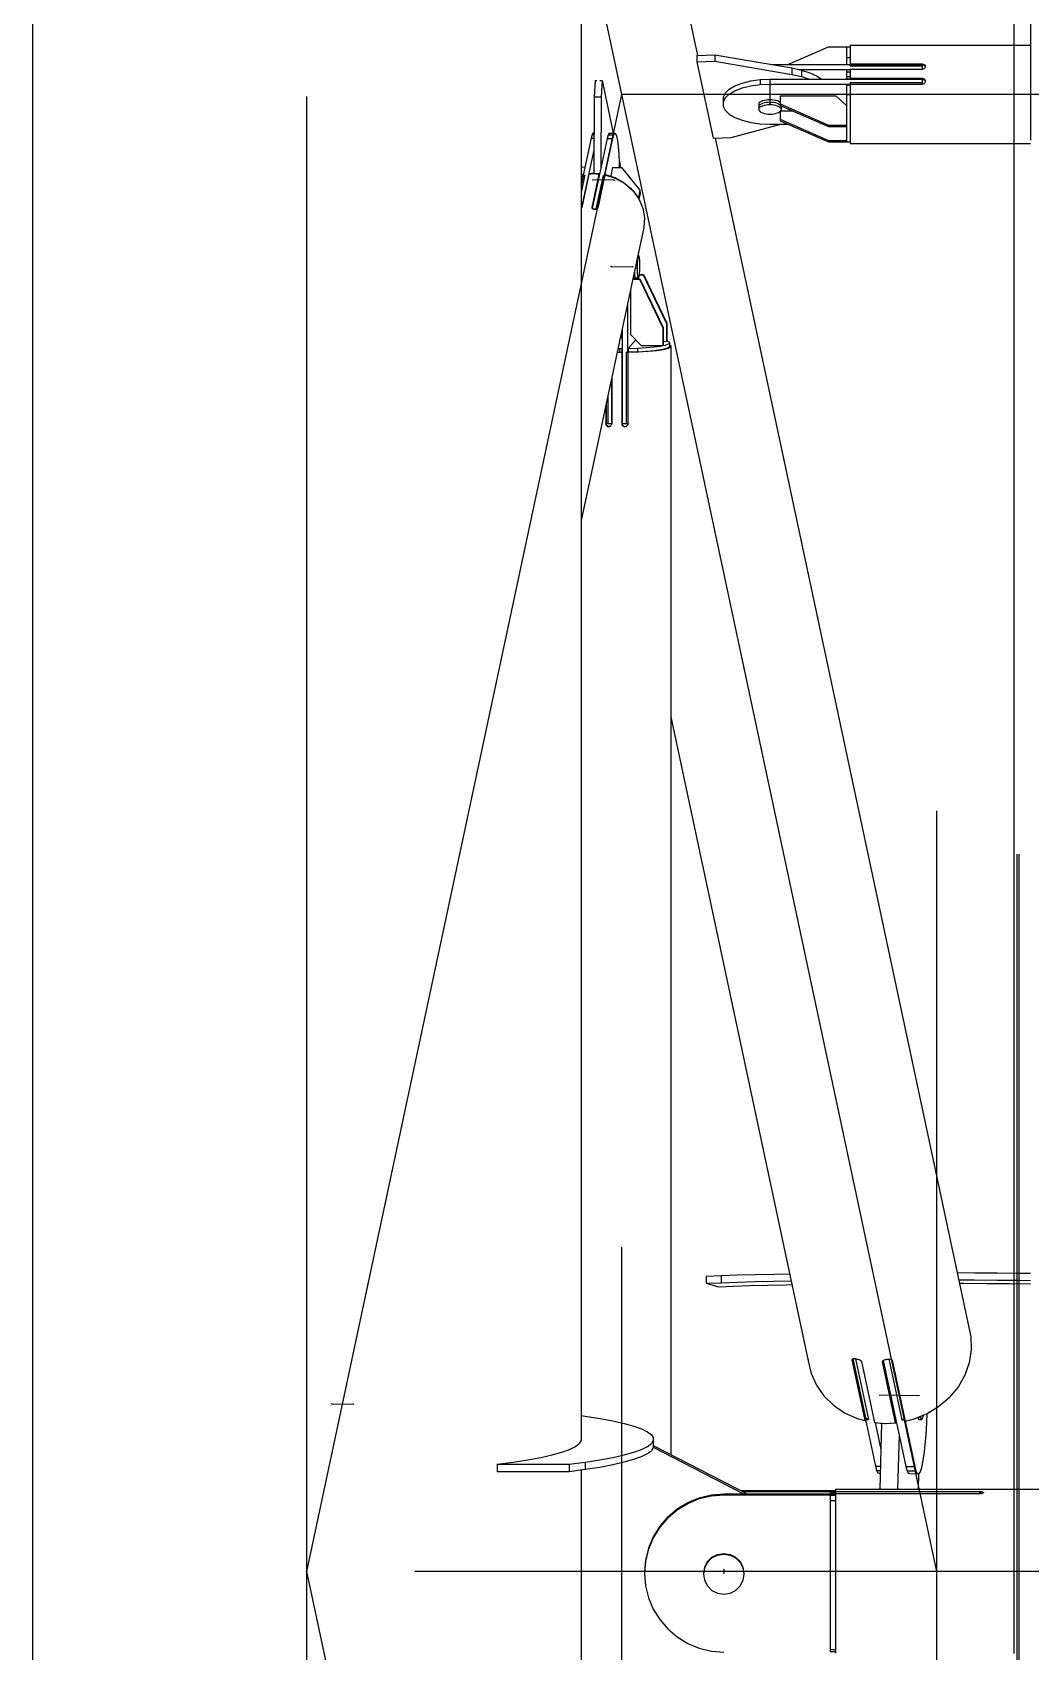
# Model space of a CAD drawing. Header units: millimetres. Extents: x 150209.93 to 150215.05, y 136675.65 to 136679.93.
# Drawn here: x 150213.4932 to 150213.5487, y 136676.9703 to 136677.0602 of the extents above; entities that cross this region are included whole.
import ezdxf

# ---------------------------------------------------------------- set-up
doc = ezdxf.new("R2010")
doc.units = ezdxf.units.MM
doc.header["$LTSCALE"] = 0.25
for name, pattern in [('CENTER', [50.8, 31.75, -6.35, 6.35, -6.35]), ('XKITLINE00', [0]), ('XKITLINE02', [4, 2, -2])]:
    doc.linetypes.add(name, pattern=pattern)

# ---------------------------------------------------------------- blocks, each defined once
blk = doc.blocks.new('çatıı')
at = {"color": 8, "linetype": 'CENTER'}
for p, q in [((23075, 6431.43), (23075, 8100.54)), ((23075, 6720.27), (22900, 7540.27)), ((22900, 5629.8), (22900, 7286.23)), ((22900, 6720.27), (22987.5, 7130.27)), ((22987.5, 6310.27), (22987.5, 7130.27)), ((23342.5, 7130.27), (22987.5, 7130.27)), ((23028.61, 7132.99), (23028.61, 7127.56)), ((22985.4, 7106.42), (22979.43, 7106.5)), ((22984.51, 7082.5), (22990.48, 7082.43)), ((22906.93, 6766.78), (22912.9, 6766.71)), ((23070.04, 6769.03), (23059.11, 6769.17)), ((22900, 5900.27), (23075, 6720.27)), ((22987.5, 6310.27), (22900, 6720.27)), ((23430, 6720.27), (22900, 6720.27)), ((23015.8, 6720.85), (23015.8, 6719.7))]:
    blk.add_line(p, q, dxfattribs=at)
at = {"color": 116, "linetype": 'XKITLINE02', "true_color": 0x136734}
for p, q in [((23097.16, 7919.31), (23097.16, 6234.33)), ((23097.69, 7919.31), (23097.69, 6234.33)), ((23101.01, 7214.84), (23101.01, 7117.52)), ((23096.31, 6743.1), (23096.31, 6697.45))]:
    blk.add_line(p, q, dxfattribs=at)
at = {"color": 8, "linetype": 'XKITLINE00'}
for p, q in [((22976.2, 7292.42), (23008.49, 7141.08)), ((22823.8, 7286.23), (22823.8, 5948.74)), ((22976.2, 7286.23), (22976.2, 6756.52)), ((23033.62, 7138.55), (23044.91, 7143.47)), ((23044.91, 7143.47), (23049.91, 7143.47)), ((23049.91, 7143.49), (23049.91, 7141.99)), ((23049.91, 7143.49), (23050.91, 7143.49)), ((23050.91, 7143.92), (23101.01, 7143.92)), ((23050.91, 7143.92), (23050.91, 7142.51)), ((23050.91, 7142.51), (23050.91, 7138.55)), ((23008.33, 7141.07), (23013.31, 7141.26)), ((23008.33, 7141.07), (23008.33, 7139.26)), ((23008.33, 7139.26), (23013.31, 7139.45)), ((23008.33, 7139.26), (23012.84, 7118.12)), ((23013.31, 7141.26), (23013.31, 7139.45)), ((23013.31, 7141.26), (23034.71, 7137.6)), ((23013.31, 7139.45), (23034.71, 7135.79)), ((23029.13, 7138.55), (23050.91, 7138.55)), ((23049.91, 7141.99), (23049.91, 7138.55)), ((23049.91, 7140.49), (23050.91, 7140.49)), ((23050.91, 7138.72), (23070.91, 7138.72)), ((23050.91, 7138.55), (23050.91, 7138.14)), ((23050.91, 7138.45), (23070.91, 7138.45)), ((23050.91, 7138.44), (23070.91, 7138.44)), ((23050.91, 7138.14), (23070.91, 7138.14)), ((23070.91, 7138.72), (23070.91, 7138.45)), ((23070.91, 7138.72), (23071.18, 7138.67)), ((23070.91, 7138.45), (23071.18, 7138.42)), ((23070.91, 7138.44), (23070.91, 7137.27)), ((23071.18, 7138.67), (23071.41, 7138.59)), ((23071.18, 7138.42), (23071.41, 7138.33)), ((23071.41, 7138.33), (23071.45, 7138.3)), ((23071.43, 7138.57), (23071.6, 7138.43)), ((23071.45, 7138.3), (23071.6, 7138.17)), ((23071.6, 7138.43), (23071.72, 7138.22)), ((23071.6, 7138.17), (23071.72, 7137.97)), ((23071.72, 7137.77), (23071.6, 7137.57)), ((23071.72, 7138.22), (23071.76, 7138)), ((23071.76, 7138), (23071.72, 7137.77)), ((23071.72, 7137.97), (23071.74, 7137.87)), ((22980.04, 7134.12), (22979.76, 7129.59)), ((22980.04, 7134.12), (22980.58, 7134.11)), ((22981.39, 7134.1), (22982.03, 7134.09)), ((22982.03, 7134.09), (22981.75, 7129.56)), ((22982.03, 7134.09), (22985.12, 7119.5)), ((23018.88, 7132.64), (23020.91, 7133.42)), ((23020.91, 7133.42), (23023.28, 7134)), ((23023.28, 7134), (23025.89, 7134.36)), ((23025.89, 7134.36), (23028.61, 7134.48)), ((23025.89, 7134.36), (23025.89, 7133)), ((23028.61, 7134.48), (23028.61, 7133.12)), ((23028.61, 7134.48), (23070.91, 7134.48)), ((23034.71, 7137.6), (23034.71, 7135.79)), ((23034.71, 7137.6), (23037.36, 7137.02)), ((23034.71, 7135.79), (23037.36, 7135.21)), ((23036.56, 7137.19), (23050.91, 7137.19)), ((23037.36, 7137.02), (23037.36, 7135.21)), ((23037.36, 7137.02), (23039.72, 7136.25)), ((23037.36, 7135.21), (23039.59, 7134.48)), ((23039.72, 7136.25), (23041.7, 7135.3)), ((23041.7, 7135.3), (23042.89, 7134.48)), ((23049.91, 7137.14), (23050.91, 7137.14)), ((23049.91, 7137.14), (23049.91, 7135.9)), ((23049.91, 7136.53), (23050.91, 7136.53)), ((23049.91, 7135.9), (23049.91, 7134.48)), ((23049.91, 7135.26), (23050.91, 7135.26)), ((23049.91, 7134.6), (23050.91, 7134.6)), ((23050.91, 7137.27), (23070.91, 7137.27)), ((23050.91, 7137.27), (23050.91, 7134.73)), ((23050.91, 7134.73), (23050.91, 7134.48)), ((23050.91, 7134.73), (23070.91, 7134.73)), ((23050.91, 7134.6), (23050.91, 7134.48)), ((23050.91, 7133.53), (23050.91, 7133.12)), ((23050.91, 7133.53), (23070.91, 7133.53)), ((23070.91, 7137.27), (23071.18, 7137.31)), ((23070.91, 7134.73), (23070.91, 7134.48)), ((23070.91, 7134.73), (23071.18, 7134.69)), ((23070.91, 7134.48), (23070.91, 7133.11)), ((23070.91, 7134.48), (23070.91, 7134.48)), ((23070.93, 7134.48), (23071.18, 7134.44)), ((23071.18, 7137.31), (23071.41, 7137.41)), ((23071.18, 7134.69), (23071.18, 7134.44)), ((23071.18, 7134.69), (23071.41, 7134.58)), ((23071.18, 7134.44), (23071.41, 7134.32)), ((23071.41, 7137.41), (23071.6, 7137.57)), ((23071.41, 7134.58), (23071.6, 7134.4)), ((23071.41, 7134.32), (23071.6, 7134.15)), ((23071.41, 7133.27), (23071.6, 7133.45)), ((23071.6, 7134.4), (23071.72, 7134.17)), ((23071.6, 7134.15), (23071.72, 7133.92)), ((23071.72, 7133.67), (23071.6, 7133.45)), ((23071.72, 7134.17), (23071.76, 7133.92)), ((23071.72, 7133.92), (23071.74, 7133.8)), ((23071.76, 7133.92), (23071.72, 7133.67)), ((22979.76, 7129.59), (22979.71, 7108.36)), ((22979.76, 7129.59), (22981.75, 7129.56)), ((22981.75, 7129.56), (22981.7, 7110.02)), ((23016.15, 7130.63), (23015.58, 7129.5)), ((23015.58, 7129.5), (23015.58, 7126.98)), ((23016.15, 7129.28), (23015.58, 7128.14)), ((23016.15, 7130.63), (23017.27, 7131.7)), ((23016.15, 7129.28), (23017.27, 7130.34)), ((23017.27, 7131.7), (23018.88, 7132.64)), ((23017.27, 7130.34), (23018.88, 7131.28)), ((23018.88, 7131.28), (23020.91, 7132.06)), ((23020.91, 7132.06), (23023.28, 7132.64)), ((23023.28, 7132.64), (23025.89, 7133)), ((23025.89, 7133), (23028.61, 7133.12)), ((23027.06, 7128.7), (23027.55, 7128.79)), ((23027.55, 7128.79), (23028.07, 7128.85)), ((23028.07, 7128.85), (23028.61, 7128.87)), ((23028.61, 7133.12), (23050.91, 7133.12)), ((23028.61, 7128.87), (23028.61, 7128.15)), ((23028.61, 7128.87), (23029.15, 7128.85)), ((23029.15, 7128.85), (23029.67, 7128.79)), ((23029.67, 7128.79), (23030.16, 7128.7)), ((23031.41, 7129.89), (23031.41, 7127.2)), ((23031.41, 7129.89), (23046.91, 7129.89)), ((23046.91, 7129.89), (23049.91, 7127.18)), ((23049.91, 7132.94), (23050.91, 7132.94)), ((23049.91, 7132.94), (23049.91, 7127.53)), ((23049.91, 7130.23), (23050.91, 7130.23)), ((23050.91, 7133.11), (23070.91, 7133.11)), ((23050.91, 7133.11), (23050.91, 7116.63)), ((23070.91, 7133.11), (23071.18, 7133.17)), ((23071.18, 7133.17), (23071.41, 7133.27)), ((23015.58, 7126.98), (23016.15, 7125.84)), ((23016.15, 7125.84), (23017.27, 7124.78)), ((23017.27, 7124.78), (23018.88, 7123.84)), ((23025.56, 7127.79), (23025.51, 7127.56)), ((23025.51, 7127.56), (23025.51, 7126.83)), ((23025.56, 7127.06), (23025.51, 7126.83)), ((23025.56, 7127.06), (23025.51, 7126.83)), ((23025.51, 7126.83), (23025.51, 7126.11)), ((23025.56, 7126.34), (23025.51, 7126.11)), ((23025.51, 7126.11), (23025.56, 7125.88)), ((23025.7, 7128.01), (23025.56, 7127.79)), ((23025.7, 7127.28), (23025.56, 7127.06)), ((23025.7, 7127.28), (23025.56, 7127.06)), ((23025.7, 7126.56), (23025.56, 7126.34)), ((23025.56, 7125.88), (23025.7, 7125.66)), ((23025.7, 7128.01), (23025.93, 7128.22)), ((23025.7, 7127.28), (23025.93, 7127.49)), ((23025.7, 7127.28), (23025.93, 7127.49)), ((23025.7, 7126.56), (23025.93, 7126.77)), ((23025.7, 7125.66), (23025.93, 7125.45)), ((23025.93, 7128.22), (23026.24, 7128.4)), ((23025.93, 7127.49), (23026.24, 7127.68)), ((23025.93, 7127.49), (23026.24, 7127.68)), ((23025.93, 7126.77), (23026.24, 7126.96)), ((23025.93, 7125.45), (23026.24, 7125.26)), ((23026.24, 7128.4), (23026.62, 7128.57)), ((23026.24, 7127.68), (23026.62, 7127.84)), ((23026.24, 7127.68), (23026.62, 7127.84)), ((23026.24, 7126.96), (23026.62, 7127.12)), ((23026.24, 7125.26), (23026.62, 7125.1)), ((23026.62, 7128.57), (23027.06, 7128.7)), ((23026.62, 7127.84), (23027.06, 7127.97)), ((23026.62, 7127.84), (23027.06, 7127.97)), ((23026.62, 7127.12), (23027.06, 7127.25)), ((23026.62, 7125.1), (23027.06, 7124.97)), ((23027.06, 7127.97), (23027.55, 7128.07)), ((23027.06, 7127.97), (23027.55, 7128.07)), ((23027.06, 7127.25), (23027.55, 7127.35)), ((23027.06, 7124.97), (23027.55, 7124.87)), ((23027.55, 7128.07), (23028.07, 7128.13)), ((23027.55, 7128.07), (23028.07, 7128.13)), ((23027.55, 7127.35), (23028.07, 7127.41)), ((23027.55, 7124.87), (23028.07, 7124.81)), ((23028.07, 7128.13), (23028.61, 7128.15)), ((23028.07, 7128.13), (23028.61, 7128.15)), ((23028.07, 7127.41), (23028.61, 7127.43)), ((23028.07, 7124.81), (23028.61, 7124.79)), ((23028.61, 7128.15), (23029.15, 7128.13)), ((23028.61, 7128.15), (23029.15, 7128.13)), ((23028.61, 7128.15), (23028.61, 7127.43)), ((23028.61, 7127.43), (23029.15, 7127.41)), ((23028.61, 7124.79), (23029.15, 7124.81)), ((23029.15, 7128.13), (23029.67, 7128.07)), ((23029.15, 7128.13), (23029.67, 7128.07)), ((23029.15, 7127.41), (23029.67, 7127.35)), ((23029.15, 7124.81), (23029.67, 7124.87)), ((23029.67, 7128.07), (23030.16, 7127.97)), ((23029.67, 7128.07), (23030.16, 7127.97)), ((23029.67, 7127.35), (23030.16, 7127.25)), ((23029.67, 7124.87), (23030.16, 7124.97)), ((23030.16, 7128.7), (23030.61, 7128.57)), ((23030.16, 7127.97), (23030.61, 7127.84)), ((23030.16, 7127.97), (23030.61, 7127.84)), ((23030.16, 7127.25), (23030.61, 7127.12)), ((23030.16, 7124.97), (23030.61, 7125.1)), ((23030.61, 7128.57), (23030.99, 7128.4)), ((23030.61, 7127.84), (23030.99, 7127.68)), ((23030.61, 7127.84), (23030.99, 7127.68)), ((23030.61, 7127.12), (23030.99, 7126.96)), ((23030.61, 7125.1), (23030.99, 7125.26)), ((23030.99, 7128.4), (23031.3, 7128.22)), ((23030.99, 7127.68), (23031.3, 7127.49)), ((23030.99, 7127.68), (23031.3, 7127.49)), ((23030.99, 7126.96), (23031.3, 7126.77)), ((23030.99, 7125.26), (23031.3, 7125.45)), ((23031.3, 7128.22), (23031.41, 7128.11)), ((23031.3, 7127.49), (23031.41, 7127.39)), ((23031.3, 7127.49), (23031.41, 7127.39)), ((23031.3, 7126.77), (23031.53, 7126.56)), ((23031.3, 7125.45), (23031.53, 7125.66)), ((23031.41, 7127.63), (23044.91, 7121.74)), ((23031.41, 7127.2), (23044.91, 7121.32)), ((23031.41, 7125.56), (23031.41, 7122.96)), ((23031.51, 7125.65), (23034.98, 7125.65)), ((23031.53, 7126.56), (23031.67, 7126.34)), ((23031.67, 7125.88), (23031.53, 7125.66)), ((23031.64, 7127.11), (23031.67, 7127.06)), ((23031.64, 7127.11), (23031.67, 7127.06)), ((23031.67, 7127.06), (23031.71, 7126.83)), ((23031.67, 7127.06), (23031.71, 7126.83)), ((23031.67, 7126.34), (23031.71, 7126.11)), ((23031.71, 7126.11), (23031.67, 7125.88)), ((23031.71, 7127.07), (23031.71, 7126.83)), ((23031.71, 7126.83), (23031.71, 7126.11)), ((23049.91, 7127.53), (23049.91, 7121.76)), ((23017.82, 7118.31), (23031.62, 7122)), ((23018.88, 7123.84), (23020.91, 7123.06)), ((23020.91, 7123.06), (23023.28, 7122.48)), ((23023.28, 7122.48), (23025.89, 7122.12)), ((23025.89, 7122.12), (23028.61, 7122)), ((23028.61, 7122), (23033.62, 7122)), ((23031.41, 7123.38), (23044.91, 7117.5)), ((23031.41, 7122.96), (23044.91, 7117.07)), ((23044.91, 7121.74), (23044.91, 7121.32)), ((23044.91, 7121.74), (23049.91, 7121.74)), ((23044.91, 7121.32), (23049.91, 7121.32)), ((23049.91, 7121.76), (23049.91, 7121.74)), ((23049.91, 7121.74), (23049.91, 7121.72)), ((23049.91, 7121.72), (23049.91, 7117.14)), ((22978.94, 7118.11), (22976.74, 7107.81)), ((22979.22, 7119.12), (22978.94, 7118.11)), ((22978.94, 7118.11), (22979.73, 7118.1)), ((22979.51, 7119.57), (22979.22, 7119.12)), ((22979.22, 7119.12), (22979.74, 7119.11)), ((22983.42, 7118.06), (22979.26, 7098.59)), ((22979.51, 7119.57), (22979.74, 7119.57)), ((22984.91, 7118.04), (22982.71, 7107.73)), ((22983.7, 7119.06), (22983.42, 7118.06)), ((22983.42, 7118.06), (22984.91, 7118.04)), ((22983.98, 7119.51), (22983.7, 7119.06)), ((22983.7, 7119.06), (22985.19, 7119.04)), ((22983.98, 7119.51), (22985.48, 7119.49)), ((22985.19, 7119.04), (22984.91, 7118.04)), ((22985.48, 7119.49), (22985.19, 7119.04)), ((22985.48, 7119.49), (22985.76, 7119.38)), ((22985.76, 7119.38), (22986.03, 7118.69)), ((22986.03, 7118.69), (22986.27, 7117.47)), ((22986.27, 7117.47), (22986.47, 7115.77)), ((22986.47, 7115.77), (22986.63, 7113.66)), ((23012.84, 7118.12), (23017.82, 7118.31)), ((23013.39, 7118.14), (23084.41, 6785.35)), ((23044.91, 7117.5), (23044.91, 7117.07)), ((23044.91, 7117.5), (23049.91, 7117.5)), ((23044.91, 7117.07), (23049.91, 7117.07)), ((23049.91, 7117.14), (23049.91, 7117.09)), ((23049.91, 7117.09), (23049.91, 7117.07)), ((23049.91, 7117.06), (23050.91, 7117.06)), ((23050.91, 7116.63), (23101.01, 7116.63)), ((22979.73, 7114.78), (22976.33, 7098.86)), ((22986.63, 7113.66), (22986.73, 7111.23)), ((22986.7, 7112.06), (22987.14, 7109.98)), ((22986.73, 7111.23), (22986.75, 7109.98)), ((22976.2, 7109.9), (22976.46, 7110.11)), ((22976.2, 7107.91), (22976.75, 7108.07)), ((22976.64, 7107.97), (22976.2, 7105.91)), ((22976.2, 7107.84), (22976.64, 7107.97)), ((22977.19, 7107.8), (22976.2, 7103.13)), ((22976.75, 7107.57), (22976.2, 7104.97)), ((22976.66, 7107.41), (22976.2, 7105.24)), ((22978.32, 7108.13), (22976.35, 7098.89)), ((22976.46, 7110.11), (22977.23, 7110.1)), ((22976.64, 7107.97), (22976.66, 7107.41)), ((22976.75, 7108.07), (22976.65, 7107.61)), ((22976.65, 7107.61), (22976.67, 7107.19)), ((22976.74, 7107.81), (22976.75, 7107.57)), ((22976.74, 7107.81), (22977.19, 7107.8)), ((22976.75, 7108.07), (22976.76, 7107.88)), ((22976.75, 7107.57), (22977.19, 7107.8)), ((22978.32, 7108.13), (22979.7, 7108.26)), ((22978.43, 7108.31), (22978.39, 7108.14)), ((22978.43, 7108.31), (22979.12, 7108.36)), ((22979.12, 7108.36), (22979.09, 7108.2)), ((22979.12, 7108.36), (22979.82, 7108.36)), ((22981.1, 7108.1), (22979.13, 7098.85)), ((22981.13, 7107.57), (22979.22, 7098.64)), ((22979.7, 7108.26), (22981.1, 7108.1)), ((22979.82, 7108.36), (22980.52, 7108.34)), ((22982.26, 7107.74), (22980.29, 7098.49)), ((22980.52, 7108.34), (22980.48, 7108.17)), ((22980.52, 7108.34), (22981.21, 7108.28)), ((22982.8, 7107.89), (22980.83, 7098.65)), ((22981.1, 7108.1), (22981.13, 7107.57)), ((22981.21, 7108.28), (22981.11, 7107.82)), ((22981.11, 7107.82), (22981.13, 7107.36)), ((22981.21, 7108.28), (22981.23, 7107.82)), ((22982.26, 7107.74), (22982.71, 7107.73)), ((22982.26, 7107.74), (22982.72, 7107.5)), ((22982.71, 7107.73), (22982.72, 7107.5)), ((22982.8, 7107.89), (22985.64, 7106.98)), ((22982.91, 7108), (22982.89, 7107.87)), ((22982.91, 7108), (22985.5, 7107.16)), ((22984.91, 7110), (22984.39, 7107.52)), ((22984.91, 7110), (22987.4, 7109.97)), ((22985.5, 7107.16), (22985.47, 7107.04)), ((22985.5, 7107.16), (22987.86, 7105.89)), ((22985.64, 7106.98), (22988.28, 7105.51)), ((22987.4, 7109.97), (22992.53, 7103.65)), ((22987.86, 7105.89), (22989.9, 7104.22)), ((22988.28, 7105.51), (22990.51, 7103.56)), ((22989.9, 7104.22), (22990.3, 7103.75)), ((22990.51, 7103.56), (22992.22, 7101.25)), ((22991, 7102.89), (22991.55, 7102.24)), ((22991.55, 7102.24), (22991.69, 7101.97)), ((22992.53, 7103.65), (22992.07, 7101.46)), ((22992.57, 7102.76), (22992.24, 7101.21)), ((22992.53, 7103.65), (22992.57, 7102.76)), ((22976.2, 7098.69), (22976.28, 7098.76)), ((22976.35, 7098.89), (22976.28, 7098.76)), ((22979.13, 7098.85), (22979.15, 7098.73)), ((22979.15, 7098.73), (22979.24, 7098.61)), ((22979.24, 7098.61), (22979.41, 7098.5)), ((22979.4, 7098.5), (22980.29, 7098.49)), ((22979.41, 7098.5), (22979.64, 7098.41)), ((22979.64, 7098.41), (22979.9, 7098.37)), ((22979.9, 7098.37), (22980.16, 7098.36)), ((22980.16, 7098.36), (22980.41, 7098.38)), ((22980.29, 7098.49), (22980.46, 7098.4)), ((22980.41, 7098.38), (22980.62, 7098.45)), ((22980.62, 7098.45), (22980.74, 7098.55)), ((22980.83, 7098.65), (22980.74, 7098.55)), ((22992.22, 7101.25), (22993.33, 7098.68)), ((22993.33, 7098.68), (22993.79, 7095.98)), ((22993.56, 7093.29), (22976.2, 7011.93)), ((22993.79, 7095.98), (22993.56, 7093.29)), ((22991.82, 7084.1), (22991.79, 7083.63)), ((22991.86, 7084.53), (22991.82, 7084.1)), ((22991.91, 7084.89), (22991.86, 7084.53)), ((22991.89, 7085.49), (22992.07, 7085.48)), ((22991.9, 7085.5), (22992.13, 7085.5)), ((22991.96, 7085.17), (22991.91, 7084.89)), ((22992.01, 7085.37), (22991.96, 7085.17)), ((22992.07, 7085.48), (22992.01, 7085.37)), ((22992.07, 7085.48), (22992.13, 7085.5)), ((22992.13, 7085.5), (22992.18, 7085.42)), ((22992.18, 7085.42), (22992.23, 7085.26)), ((22992.23, 7085.26), (22992.28, 7085)), ((22992.28, 7085), (22992.32, 7084.67)), ((22992.32, 7084.67), (22992.35, 7084.26)), ((22992.35, 7084.26), (22992.38, 7083.81)), ((22990.96, 7081.13), (22990.97, 7081.02)), ((22990.96, 7081.13), (22990.97, 7081.02)), ((22990.97, 7081.02), (22990.99, 7080.56)), ((22990.97, 7081.02), (22990.99, 7080.56)), ((22990.99, 7080.56), (22991.02, 7080.16)), ((22990.99, 7080.56), (22991.02, 7080.16)), ((22991.02, 7080.16), (22991.06, 7079.82)), ((22991.02, 7080.16), (22991.06, 7079.82)), ((22991.06, 7079.82), (22991.11, 7079.57)), ((22991.06, 7079.82), (22991.11, 7079.57)), ((22991.11, 7079.57), (22991.16, 7079.4)), ((22991.11, 7079.57), (22991.16, 7079.4)), ((22991.16, 7082.04), (22991.74, 7082.04)), ((22991.16, 7079.4), (22991.22, 7079.32)), ((22991.16, 7079.4), (22991.22, 7079.32)), ((22991.75, 7082.58), (22991.74, 7082.04)), ((22991.74, 7082.04), (22991.75, 7081.51)), ((22991.76, 7083.11), (22991.75, 7082.58)), ((22991.75, 7081.51), (22991.76, 7081.01)), ((22991.79, 7083.63), (22991.76, 7083.11)), ((22991.76, 7081.01), (22991.79, 7080.55)), ((22991.79, 7080.55), (22991.82, 7080.15)), ((22991.82, 7080.15), (22991.86, 7079.81)), ((22991.86, 7079.81), (22991.91, 7079.56)), ((22991.91, 7079.56), (22991.96, 7079.39)), ((22991.96, 7079.39), (22992.01, 7079.31)), ((22992.13, 7079.44), (22992.07, 7079.33)), ((22992.18, 7079.64), (22992.13, 7079.44)), ((22992.23, 7079.93), (22992.18, 7079.64)), ((22992.28, 7080.29), (22992.23, 7079.93)), ((22992.26, 7080.17), (22993.44, 7080.15)), ((22992.32, 7080.71), (22992.28, 7080.29)), ((22992.28, 7080.29), (22993.54, 7080.27)), ((22992.35, 7081.19), (22992.32, 7080.71)), ((22992.38, 7081.7), (22992.35, 7081.19)), ((22992.38, 7083.81), (22992.39, 7083.3)), ((22992.39, 7082.24), (22992.38, 7081.7)), ((22992.39, 7083.3), (22992.4, 7082.78)), ((22992.4, 7082.78), (22992.39, 7082.24)), ((22993.54, 7080.27), (22993.44, 7080.15)), ((22993.44, 7080.15), (22999.9, 7066.67)), ((22993.54, 7080.27), (23000.01, 7066.79)), ((22989.9, 7076.14), (22989.9, 7063.6)), ((22990.51, 7078.98), (22992.38, 7078.96)), ((22990.53, 7079.1), (22992.49, 7079.08)), ((22990.58, 7079.33), (22991.22, 7079.32)), ((22990.95, 7079.32), (22990.95, 7079.1)), ((22991.22, 7079.32), (22992.01, 7079.31)), ((22992.01, 7079.31), (22992.07, 7079.33)), ((22992.49, 7079.08), (22992.38, 7078.96)), ((22992.38, 7078.96), (22998.85, 7065.47)), ((22992.49, 7079.08), (22998.95, 7065.59)), ((22989.1, 7072.38), (22989.1, 7058.73)), ((23000.01, 7066.79), (22999.9, 7066.67)), ((22999.9, 7066.67), (22999.9, 7061.7)), ((23000.01, 7066.79), (23000.01, 7061.82)), ((22987.49, 7062.9), (22986.94, 7062.28)), ((22987.38, 7064.36), (22987.38, 7062.78)), ((22987.49, 7062.9), (22987.61, 7062.9)), ((22987.61, 7065.39), (22987.61, 7038.89)), ((22991.34, 7062.14), (22989.22, 7059.74)), ((22989.9, 7063.6), (22992.88, 7060.59)), ((22998.95, 7065.59), (22998.85, 7065.47)), ((22998.85, 7065.47), (22998.85, 7060.51)), ((22998.95, 7065.59), (22998.95, 7060.63)), ((22998.95, 7061.71), (22999.9, 7061.7)), ((23000.01, 7061.82), (22999.9, 7061.7)), ((23000, 7061.82), (23000.47, 7061.64)), ((23000.47, 7061.64), (23000.75, 7061.31)), ((22986.18, 7058.7), (22987.47, 7058.7)), ((22986.19, 7058.75), (22986.8, 7058.74)), ((22986.4, 7059.74), (22986.8, 7059.73)), ((22986.8, 7059.73), (22986.8, 7058.74)), ((22986.8, 7059.73), (22987.5, 7059.73)), ((22986.8, 7058.74), (22987.5, 7058.74)), ((22987.53, 7058.77), (22987.47, 7058.7)), ((22987.47, 7058.7), (22987.47, 7038.84)), ((22987.61, 7059.85), (22987.5, 7059.73)), ((22987.5, 7059.73), (22987.5, 7058.74)), ((22987.61, 7058.86), (22987.5, 7058.74)), ((22987.53, 7058.77), (22987.53, 7038.92)), ((22988.65, 7058.73), (22988.65, 7038.88)), ((22988.65, 7058.73), (22989.1, 7058.73)), ((22989.12, 7058.76), (22989.1, 7058.73)), ((22989.12, 7058.76), (22989.12, 7038.9)), ((22989.18, 7058.7), (22992.09, 7058.79)), ((22989.22, 7058.75), (22989.18, 7058.7)), ((22989.18, 7058.7), (22989.18, 7038.85)), ((22989.22, 7059.74), (22991.86, 7059.82)), ((22989.22, 7059.74), (22989.22, 7058.75)), ((22989.22, 7058.75), (22991.86, 7058.83)), ((22991.86, 7059.82), (22994.32, 7059.96)), ((22991.86, 7059.82), (22991.86, 7058.83)), ((22991.86, 7058.83), (22994.32, 7058.96)), ((22992.09, 7058.79), (22994.83, 7058.95)), ((22992.88, 7060.59), (22998.85, 7060.51)), ((22994.32, 7059.96), (22996.49, 7060.15)), ((22994.32, 7058.96), (22996.49, 7059.16)), ((22994.83, 7058.95), (22997.21, 7059.18)), ((22996.49, 7060.15), (22998.29, 7060.4)), ((22996.49, 7059.16), (22998.29, 7059.4)), ((22997.21, 7059.18), (22999.1, 7059.46)), ((22998.29, 7060.4), (22998.83, 7060.51)), ((22998.29, 7059.4), (22999.63, 7059.69)), ((22998.85, 7060.52), (22999.63, 7060.68)), ((22998.95, 7060.63), (22998.85, 7060.51)), ((22999.1, 7059.46), (23000.41, 7059.79)), ((22999.63, 7060.68), (23000.46, 7060.99)), ((22999.63, 7059.69), (23000.46, 7060)), ((23000.41, 7059.79), (23001.07, 7060.15)), ((23000.75, 7061.31), (23000.46, 7060.99)), ((23000.75, 7060.32), (23000.46, 7060)), ((23000.75, 7061.31), (23000.75, 7060.32)), ((23000.75, 7060.67), (23001.05, 7060.52)), ((23001.05, 7060.52), (23001.07, 7060.15)), ((23001.07, 7060.15), (23001.07, 6752.73)), ((22984.62, 7051.41), (22984.62, 7038.93)), ((22984.68, 7051.69), (22984.68, 7038.88)), ((22983.01, 7043.87), (22983.01, 7038.93)), ((22983.08, 7044.18), (22983.08, 7039)), ((22983.16, 7044.55), (22983.16, 7038.98)), ((22983.58, 7046.53), (22983.58, 7038.94)), ((22983.08, 7039), (22983.01, 7038.93)), ((22983.01, 7038.93), (22983.07, 7038.66)), ((22983.08, 7039), (22983.12, 7038.74)), ((22983.16, 7038.98), (22983.58, 7038.94)), ((22983.58, 7038.94), (22984.62, 7038.93)), ((22984.68, 7038.99), (22984.62, 7038.93)), ((22987.53, 7038.92), (22987.47, 7038.84)), ((22987.53, 7038.92), (22987.57, 7038.65)), ((22987.61, 7038.89), (22988.65, 7038.88)), ((22988.65, 7038.88), (22989.12, 7038.9)), ((22989.18, 7038.96), (22989.12, 7038.9)), ((22983.07, 7038.66), (22983.17, 7038.42)), ((22983.12, 7038.74), (22983.23, 7038.5)), ((22983.17, 7038.42), (22983.35, 7038.23)), ((22983.23, 7038.5), (22983.27, 7038.46)), ((22983.27, 7038.46), (22983.42, 7038.3)), ((22983.35, 7038.23), (22983.59, 7038.11)), ((22983.42, 7038.3), (22983.65, 7038.18)), ((22983.59, 7038.11), (22983.85, 7038.06)), ((22983.65, 7038.18), (22983.91, 7038.13)), ((22983.85, 7038.06), (22984.1, 7038.09)), ((22983.91, 7038.13), (22984.17, 7038.16)), ((22984.1, 7038.09), (22984.34, 7038.21)), ((22984.17, 7038.16), (22984.4, 7038.28)), ((22984.34, 7038.21), (22984.52, 7038.39)), ((22984.64, 7038.62), (22984.52, 7038.39)), ((22984.68, 7038.88), (22984.64, 7038.62)), ((22987.47, 7038.84), (22987.51, 7038.58)), ((22987.57, 7038.65), (22987.51, 7038.58)), ((22987.51, 7038.58), (22987.63, 7038.35)), ((22987.57, 7038.65), (22987.69, 7038.42)), ((22987.63, 7038.35), (22987.82, 7038.16)), ((22987.69, 7038.42), (22987.88, 7038.23)), ((22987.82, 7038.16), (22988.06, 7038.04)), ((22987.88, 7038.23), (22988.12, 7038.11)), ((22988.06, 7038.04), (22988.32, 7038)), ((22988.12, 7038.11), (22988.38, 7038.07)), ((22988.32, 7038), (22988.58, 7038.04)), ((22988.38, 7038.07), (22988.65, 7038.11)), ((22988.58, 7038.04), (22988.82, 7038.16)), ((22988.65, 7038.11), (22988.89, 7038.23)), ((22988.82, 7038.16), (22989.01, 7038.35)), ((22989.11, 7038.58), (22989.01, 7038.35)), ((22989.18, 7038.85), (22989.11, 7038.58)), ((23001.07, 6957.47), (23039.22, 6778.73)), ((23010.9, 6802.24), (23015.03, 6802.4)), ((23010.9, 6802.24), (23010.9, 6800.24)), ((23015.03, 6802.4), (23019.57, 6802.55)), ((23015.03, 6802.4), (23015.03, 6800.4)), ((23019.57, 6802.55), (23024.48, 6802.68)), ((23019.57, 6800.55), (23024.48, 6800.69)), ((23024.48, 6802.68), (23029.73, 6802.81)), ((23024.48, 6800.69), (23029.73, 6800.81)), ((23029.73, 6802.81), (23034.12, 6802.89)), ((23029.73, 6800.81), (23034.55, 6800.9)), ((23080.6, 6803.2), (23085.4, 6803.17)), ((23081.03, 6801.2), (23085.4, 6801.18)), ((23085.4, 6803.17), (23091.7, 6803.13)), ((23085.4, 6801.18), (23091.7, 6801.13)), ((23091.7, 6803.13), (23097.86, 6803.06)), ((23091.7, 6801.13), (23097.86, 6801.06)), ((23097.86, 6803.06), (23101.01, 6803.02)), ((23097.86, 6801.06), (23101.01, 6801.02)), ((23010.9, 6800.24), (23015.03, 6800.4)), ((23010.9, 6800.24), (23014.32, 6799.26)), ((23014.32, 6799.26), (23018.45, 6799.43)), ((23015.03, 6800.4), (23019.57, 6800.55)), ((23018.45, 6799.43), (23022.99, 6799.58)), ((23022.99, 6799.58), (23027.9, 6799.71)), ((23027.9, 6799.71), (23033.15, 6799.84)), ((23033.15, 6799.84), (23034.77, 6799.87)), ((23081.24, 6800.23), (23082.42, 6800.23)), ((23082.42, 6800.23), (23088.82, 6800.2)), ((23088.82, 6800.2), (23095.12, 6800.16)), ((23095.12, 6800.16), (23101.01, 6800.09)), ((23084.41, 6785.35), (23084.53, 6781.75)), ((23039.2, 6779.08), (23039.22, 6778.73)), ((23039.22, 6778.73), (23040.02, 6775.23)), ((23051.41, 6779.16), (23051.4, 6779.03)), ((23051.4, 6779.03), (23055.01, 6762.12)), ((23051.52, 6779.27), (23051.41, 6779.16)), ((23051.52, 6779.27), (23051.7, 6779.33)), ((23051.62, 6779.3), (23055.07, 6763.15)), ((23051.65, 6779.31), (23055.16, 6762.9)), ((23051.7, 6779.33), (23051.95, 6779.35)), ((23051.95, 6779.35), (23052.26, 6779.32)), ((23052.26, 6779.32), (23052.6, 6779.25)), ((23052.38, 6779.3), (23055.98, 6762.44)), ((23052.6, 6779.25), (23052.88, 6779.17)), ((23052.88, 6779.17), (23052.95, 6779.16)), ((23052.95, 6779.16), (23053.28, 6779.07)), ((23053.28, 6779.07), (23053.58, 6778.95)), ((23053.58, 6778.95), (23053.81, 6778.82)), ((23053.81, 6778.82), (23053.98, 6778.67)), ((23053.98, 6778.67), (23054.05, 6778.51)), ((23054.05, 6778.51), (23057.66, 6761.6)), ((23059.84, 6778.59), (23059.82, 6778.44)), ((23059.82, 6778.44), (23063.43, 6761.53)), ((23059.94, 6778.74), (23059.84, 6778.59)), ((23059.94, 6778.74), (23060.13, 6778.87)), ((23060.02, 6778.79), (23063.49, 6762.53)), ((23060.06, 6778.82), (23066.34, 6749.4)), ((23060.13, 6778.87), (23060.39, 6778.98)), ((23060.39, 6778.98), (23060.7, 6779.06)), ((23060.7, 6779.06), (23060.77, 6779.07)), ((23060.77, 6779.07), (23061.05, 6779.15)), ((23061.05, 6779.15), (23061.41, 6779.21)), ((23061.41, 6779.21), (23061.75, 6779.23)), ((23061.61, 6779.22), (23065.22, 6762.32)), ((23061.75, 6779.23), (23062.05, 6779.2)), ((23062.05, 6779.2), (23062.29, 6779.13)), ((23062.29, 6779.13), (23062.46, 6779.02)), ((23062.46, 6779.02), (23062.54, 6778.89)), ((23062.54, 6778.89), (23066.14, 6761.98)), ((23084.53, 6781.75), (23083.97, 6778.16)), ((23040.02, 6775.23), (23041.5, 6771.94)), ((23082.73, 6774.69), (23080.85, 6771.44)), ((23083.97, 6778.16), (23082.73, 6774.69)), ((23041.5, 6771.94), (23043.59, 6768.95)), ((23080.85, 6771.44), (23078.4, 6768.51)), ((23043.59, 6768.95), (23046.23, 6766.37)), ((23046.23, 6766.37), (23049.34, 6764.25)), ((23072.06, 6763.96), (23075.44, 6765.99)), ((23073.06, 6764.51), (23073.8, 6765.01)), ((23075.44, 6765.99), (23078.4, 6768.51)), ((22976.2, 6763.53), (22977.34, 6763.38)), ((22977.34, 6763.38), (22981.4, 6762.74)), ((22981.4, 6762.74), (22985.01, 6762.05)), ((22985.01, 6762.05), (22988.16, 6761.34)), ((22988.16, 6761.34), (22990.81, 6760.59)), ((22990.81, 6760.59), (22992.96, 6759.81)), ((23049.34, 6764.25), (23052.84, 6762.68)), ((23052.84, 6762.68), (23055.01, 6762.12)), ((23055.07, 6763.15), (23055.01, 6762.12)), ((23055.01, 6762.12), (23055.18, 6762.06)), ((23055.08, 6763.26), (23055.04, 6762.69)), ((23055.04, 6762.69), (23055.18, 6762.06)), ((23055.16, 6762.9), (23055.13, 6762.45)), ((23055.13, 6762.45), (23055.98, 6762.44)), ((23055.13, 6762.45), (23057.89, 6749.51)), ((23055.16, 6762.9), (23055.98, 6762.44)), ((23055.19, 6762.17), (23055.18, 6762.06)), ((23057.66, 6761.6), (23060.53, 6761.34)), ((23057.79, 6761.59), (23059.4, 6754.07)), ((23057.83, 6761.59), (23057.83, 6761.55)), ((23057.83, 6761.55), (23059.26, 6761.4)), ((23059.59, 6761.38), (23059.11, 6743.04)), ((23059.25, 6761.45), (23059.26, 6761.4)), ((23059.26, 6761.4), (23060.38, 6761.35)), ((23060.53, 6761.34), (23063.43, 6761.53)), ((23060.53, 6761.34), (23060.71, 6761.34)), ((23060.71, 6761.34), (23062.15, 6761.36)), ((23062.14, 6761.44), (23062.15, 6761.36)), ((23062.15, 6761.36), (23063.6, 6761.47)), ((23063.49, 6762.53), (23063.43, 6761.53)), ((23063.5, 6762.7), (23063.47, 6762.11)), ((23063.47, 6762.11), (23063.6, 6761.47)), ((23063.64, 6762.07), (23063.6, 6761.47)), ((23065.22, 6762.32), (23065.99, 6762.7)), ((23065.22, 6762.32), (23066.07, 6762.31)), ((23066.14, 6761.98), (23068.38, 6762.48)), ((23066.14, 6761.97), (23068.83, 6749.37)), ((23066.3, 6762.01), (23066.32, 6761.92)), ((23066.32, 6761.92), (23067.63, 6762.31)), ((23068.38, 6762.48), (23072.06, 6763.96)), ((23068.93, 6762.7), (23069.8, 6762.97)), ((23069.71, 6762.94), (23069.84, 6762.54)), ((23069.78, 6763.05), (23069.8, 6762.97)), ((23069.8, 6762.97), (23071.02, 6763.54)), ((23069.84, 6762.54), (23070.02, 6762.46)), ((23069.97, 6763.05), (23070.47, 6763.04)), ((23070.02, 6762.46), (23070.82, 6762.45)), ((23070.43, 6763.27), (23070.47, 6763.04)), ((23070.47, 6763.04), (23070.64, 6762.53)), ((23070.64, 6762.53), (23070.82, 6762.45)), ((23071, 6762.82), (23070.82, 6762.45)), ((23071.17, 6763.6), (23071, 6762.82)), ((23072.09, 6761.52), (23071.89, 6758.27)), ((23072.2, 6764.05), (23072.09, 6761.52)), ((23072.65, 6764.31), (23073.06, 6764.51)), ((22974.59, 6754.93), (22975.68, 6755.74)), ((22976.23, 6756.56), (22975.68, 6755.74)), ((22976.2, 6757.43), (22976.23, 6757.38)), ((22976.23, 6757.38), (22976.23, 6756.56)), ((22992.96, 6759.81), (22994.59, 6759.02)), ((22994.59, 6759.02), (22995.68, 6758.2)), ((22994.59, 6754.93), (22995.68, 6755.74)), ((22995.68, 6758.2), (22996.23, 6757.38)), ((22996.23, 6756.56), (22995.68, 6755.74)), ((22996.23, 6757.38), (22996.23, 6756.56)), ((22996.23, 6756.56), (22996.23, 6754.58)), ((23064.47, 6758.15), (23064.08, 6743.04)), ((23071.89, 6758.27), (23071.64, 6755.31)), ((22961.4, 6751.21), (22965.01, 6751.89)), ((22965.01, 6751.89), (22968.16, 6752.61)), ((22968.16, 6752.61), (22970.81, 6753.36)), ((22970.81, 6753.36), (22972.96, 6754.14)), ((22972.96, 6754.14), (22974.59, 6754.93)), ((22981.4, 6751.21), (22985.01, 6751.89)), ((22985.01, 6751.89), (22988.16, 6752.61)), ((22988.16, 6752.61), (22990.81, 6753.36)), ((22988.16, 6750.63), (22990.81, 6751.38)), ((22990.81, 6753.36), (22992.96, 6754.14)), ((22990.81, 6751.38), (22992.96, 6752.15)), ((22992.96, 6754.14), (22994.59, 6754.93)), ((22992.96, 6752.15), (22994.59, 6752.95)), ((22994.59, 6752.95), (22995.68, 6753.76)), ((22996.23, 6754.58), (22995.68, 6753.76)), ((22996.23, 6755.23), (23022.29, 6741.78)), ((22996.23, 6754.72), (23021.3, 6741.78)), ((23071.35, 6752.73), (23071.02, 6750.6)), ((23071.64, 6755.31), (23071.35, 6752.73)), ((22952.88, 6749.98), (22957.34, 6750.57)), ((22952.88, 6749.98), (22972.88, 6749.98)), ((22952.88, 6749.98), (22952.88, 6747.99)), ((22952.88, 6747.99), (22972.88, 6747.99)), ((22957.34, 6750.57), (22961.4, 6751.21)), ((22972.88, 6749.98), (22977.34, 6750.57)), ((22972.88, 6749.98), (22972.88, 6747.99)), ((22972.88, 6747.99), (22977.34, 6748.59)), ((22976.2, 6748.43), (22976.2, 6690.26)), ((22977.34, 6750.57), (22981.4, 6751.21)), ((22977.34, 6750.57), (22977.34, 6748.59)), ((22977.34, 6748.59), (22981.4, 6749.23)), ((22981.4, 6749.23), (22985.01, 6749.91)), ((22985.01, 6749.91), (22988.16, 6750.63)), ((23057.89, 6749.51), (23058.23, 6748.27)), ((23057.89, 6749.51), (23059.28, 6749.49)), ((23058.23, 6748.27), (23058.59, 6747.6)), ((23058.23, 6748.27), (23059.24, 6748.26)), ((23058.59, 6747.6), (23058.97, 6747.51)), ((23058.97, 6747.51), (23059.22, 6747.51)), ((23066.34, 6749.4), (23066.68, 6748.16)), ((23066.34, 6749.4), (23068.83, 6749.37)), ((23066.68, 6748.16), (23067.04, 6747.49)), ((23066.68, 6748.16), (23069.17, 6748.13)), ((23067.04, 6747.49), (23067.42, 6747.41)), ((23067.42, 6747.41), (23069.91, 6747.37)), ((23068.83, 6749.37), (23069.17, 6748.13)), ((23069.17, 6748.13), (23069.53, 6747.46)), ((23069.53, 6747.46), (23069.91, 6747.37)), ((23069.88, 6747.38), (23069.81, 6743.04)), ((23070.29, 6747.88), (23069.91, 6747.37)), ((23070.66, 6748.97), (23070.29, 6747.88)), ((23071.02, 6750.6), (23070.66, 6748.97)), ((23020.56, 6742.67), (23046.8, 6742.67)), ((23021.05, 6742.41), (23045.3, 6742.41)), ((23045.3, 6742.62), (23046.8, 6742.62)), ((23045.3, 6742.62), (23045.3, 6742.56)), ((23045.3, 6742.56), (23046.8, 6742.56)), ((23045.3, 6742.56), (23045.3, 6741.79)), ((23045.3, 6742.26), (23046.8, 6742.26)), ((23046.8, 6743.04), (23086.8, 6743.04)), ((23046.8, 6743.04), (23046.8, 6742.94)), ((23046.8, 6742.94), (23046.8, 6741.84)), ((23046.8, 6742.43), (23086.8, 6742.43)), ((23086.8, 6743.04), (23087.11, 6743.04)), ((23086.8, 6742.43), (23086.8, 6741.84)), ((23086.8, 6742.43), (23087.11, 6742.42)), ((23087.11, 6743.04), (23087.39, 6743.04)), ((23087.11, 6742.42), (23087.11, 6741.86)), ((23087.11, 6742.42), (23087.39, 6742.39)), ((23087.39, 6743.04), (23087.63, 6743.05)), ((23087.39, 6742.39), (23087.63, 6742.34)), ((23087.47, 6743.05), (23087.63, 6743.06)), ((23087.63, 6743.06), (23087.8, 6743.1)), ((23087.63, 6743.05), (23087.8, 6743.06)), ((23087.63, 6742.34), (23087.8, 6742.29)), ((23087.8, 6743.1), (23242.19, 6743.1)), ((23087.8, 6743.1), (23087.88, 6743.09)), ((23087.8, 6743.06), (23087.88, 6743.07)), ((23087.8, 6742.29), (23087.88, 6742.22)), ((23087.88, 6743.09), (23087.88, 6743.07)), ((23002.86, 6737.61), (23005.81, 6739.4)), ((23002.86, 6737.36), (23005.81, 6739.14)), ((23005.81, 6739.4), (23009, 6740.71)), ((23005.81, 6739.14), (23009, 6740.45)), ((23009, 6740.71), (23012.35, 6741.51)), ((23009, 6740.45), (23012.35, 6741.25)), ((23012.35, 6741.51), (23015.8, 6741.78)), ((23012.35, 6741.25), (23015.8, 6741.52)), ((23012.35, 6741.51), (23012.35, 6741.25)), ((23015.8, 6741.78), (23015.8, 6741.52)), ((23015.8, 6741.78), (23046.8, 6741.78)), ((23015.8, 6741.52), (23046.8, 6741.52)), ((23045.3, 6742.01), (23046.8, 6742.01)), ((23045.3, 6741.38), (23046.8, 6741.38)), ((23045.3, 6741.38), (23045.3, 6737.99)), ((23045.3, 6739.94), (23046.8, 6739.94)), ((23045.3, 6737.99), (23045.3, 6698)), ((23046.8, 6742.01), (23046.8, 6741.84)), ((23046.8, 6741.84), (23046.8, 6725.29)), ((23046.8, 6741.84), (23086.8, 6741.84)), ((23086.8, 6741.84), (23087.11, 6741.86)), ((23087.11, 6741.86), (23087.39, 6741.91)), ((23087.39, 6741.91), (23087.63, 6741.99)), ((23087.63, 6741.99), (23087.8, 6742.09)), ((23087.8, 6742.09), (23087.88, 6742.16)), ((23087.88, 6742.22), (23087.88, 6742.16)), ((23000.24, 6735.39), (22998, 6732.78)), ((23000.24, 6735.13), (22998, 6732.53)), ((23000.24, 6735.39), (23002.86, 6737.61)), ((23000.24, 6735.13), (23002.86, 6737.36)), ((22996.19, 6729.86), (22994.87, 6726.7)), ((22996.19, 6729.61), (22994.87, 6726.44)), ((22998, 6732.78), (22996.19, 6729.86)), ((22998, 6732.53), (22996.19, 6729.61)), ((22994.87, 6726.7), (22994.07, 6723.37)), ((22994.87, 6726.44), (22994.07, 6723.12)), ((23012.5, 6724.2), (23014.06, 6724.98)), ((23012.5, 6724.09), (23014.06, 6724.88)), ((23012.5, 6724.09), (23014.06, 6724.88)), ((23012.5, 6723.99), (23014.06, 6724.78)), ((23014.06, 6724.98), (23015.8, 6725.26)), ((23014.06, 6724.88), (23015.8, 6725.15)), ((23014.06, 6724.88), (23015.8, 6725.15)), ((23014.06, 6724.78), (23015.8, 6725.05)), ((23015.8, 6725.26), (23015.8, 6725.15)), ((23015.8, 6725.26), (23017.53, 6724.98)), ((23015.8, 6725.15), (23017.53, 6724.88)), ((23015.8, 6725.15), (23017.53, 6724.88)), ((23015.8, 6725.15), (23015.8, 6725.05)), ((23015.8, 6725.05), (23017.53, 6724.78)), ((23017.53, 6724.98), (23019.09, 6724.2)), ((23017.53, 6724.88), (23019.09, 6724.09)), ((23017.53, 6724.88), (23019.09, 6724.09)), ((23017.53, 6724.78), (23019.09, 6723.99)), ((23046.8, 6725.29), (23046.8, 6697.54)), ((22994.07, 6723.37), (22993.8, 6719.96)), ((22994.07, 6723.12), (22993.8, 6719.7)), ((22993.8, 6719.96), (22993.8, 6719.7)), ((22993.8, 6719.96), (22993.81, 6719.83)), ((23010.47, 6721.42), (23010.2, 6719.7)), ((23010.47, 6721.32), (23010.2, 6719.6)), ((23010.47, 6721.32), (23010.2, 6719.6)), ((23010.47, 6721.21), (23010.2, 6719.5)), ((23011.26, 6722.97), (23010.47, 6721.42)), ((23011.26, 6722.86), (23010.47, 6721.32)), ((23011.26, 6722.86), (23010.47, 6721.32)), ((23011.26, 6722.76), (23010.47, 6721.21)), ((23011.26, 6722.97), (23012.5, 6724.2)), ((23011.26, 6722.86), (23012.5, 6724.09)), ((23011.26, 6722.86), (23012.5, 6724.09)), ((23011.26, 6722.76), (23012.5, 6723.99)), ((23019.09, 6724.2), (23020.33, 6722.97)), ((23019.09, 6724.09), (23020.33, 6722.86)), ((23019.09, 6724.09), (23020.33, 6722.86)), ((23019.09, 6723.99), (23020.33, 6722.76)), ((23020.33, 6722.97), (23021.12, 6721.42)), ((23020.33, 6722.86), (23021.12, 6721.32)), ((23020.33, 6722.86), (23021.12, 6721.32)), ((23020.33, 6722.76), (23021.12, 6721.21)), ((23021.12, 6721.42), (23021.4, 6719.7)), ((23021.12, 6721.32), (23021.4, 6719.6)), ((23021.12, 6721.32), (23021.4, 6719.6)), ((23021.12, 6721.21), (23021.4, 6719.5)), ((22993.8, 6719.7), (22994.07, 6716.29)), ((22994.07, 6716.29), (22994.87, 6712.96)), ((23010.2, 6719.5), (23010.47, 6717.78)), ((23010.47, 6717.78), (23011.26, 6716.23)), ((23011.26, 6716.23), (23012.5, 6715)), ((23019.09, 6715), (23020.33, 6716.23)), ((23021.12, 6717.78), (23020.33, 6716.23)), ((23021.4, 6719.5), (23021.12, 6717.78)), ((22994.87, 6712.96), (22996.19, 6709.8)), ((23012.5, 6715), (23014.06, 6714.22)), ((23014.06, 6714.22), (23015.8, 6713.94)), ((23015.8, 6713.94), (23017.53, 6714.22)), ((23017.53, 6714.22), (23019.09, 6715)), ((22996.19, 6709.8), (22998, 6706.88)), ((22998, 6706.88), (23000.24, 6704.27)), ((23000.24, 6704.27), (23002.86, 6702.05)), ((23002.86, 6702.05), (23005.81, 6700.26)), ((23005.81, 6700.26), (23009, 6698.95)), ((23009, 6698.95), (23012.35, 6698.15)), ((23012.35, 6698.15), (23015.8, 6697.88)), ((23045.3, 6698.57), (23046.8, 6698.57)), ((23045.3, 6698), (23046.8, 6698))]:
    blk.add_line(p, q, dxfattribs=at)
at = {"color": 7, "linetype": 'XKITLINE00'}
blk.add_line((23096.31, 7194.45), (23096.31, 6743.1), dxfattribs=at)
at = {"color": 8, "linetype": 'XKITLINE00'}
for centre in [(22987.5, 7130.27), (22987.5, 7130.27), (22987.5, 7130.27), (23028.61, 7132.99), (23028.61, 7127.56), (22979.43, 7106.5), (22985.4, 7106.42), (22984.51, 7082.5), (22990.48, 7082.43), (23059.11, 6769.17), (22906.93, 6766.78), (22912.9, 6766.71), (23070.04, 6769.03), (22900, 6720.27), (22900, 6720.27), (22900, 6720.27), (23015.8, 6720.85), (23015.8, 6719.7), (23075, 6720.27), (23075, 6720.27)]:
    blk.add_circle(centre, 0.05, dxfattribs=at)

msp = doc.modelspace()

# ---------------------------------------------------------------- block references
at = {"xscale": 0.0002000170049888334, "yscale": 0.0002000170049888334, "zscale": 0.0002000170049888334}
msp.add_blockref('çatıı', (150208.928067, 136675.630592), dxfattribs=at)

doc.saveas('drawing.dxf')
